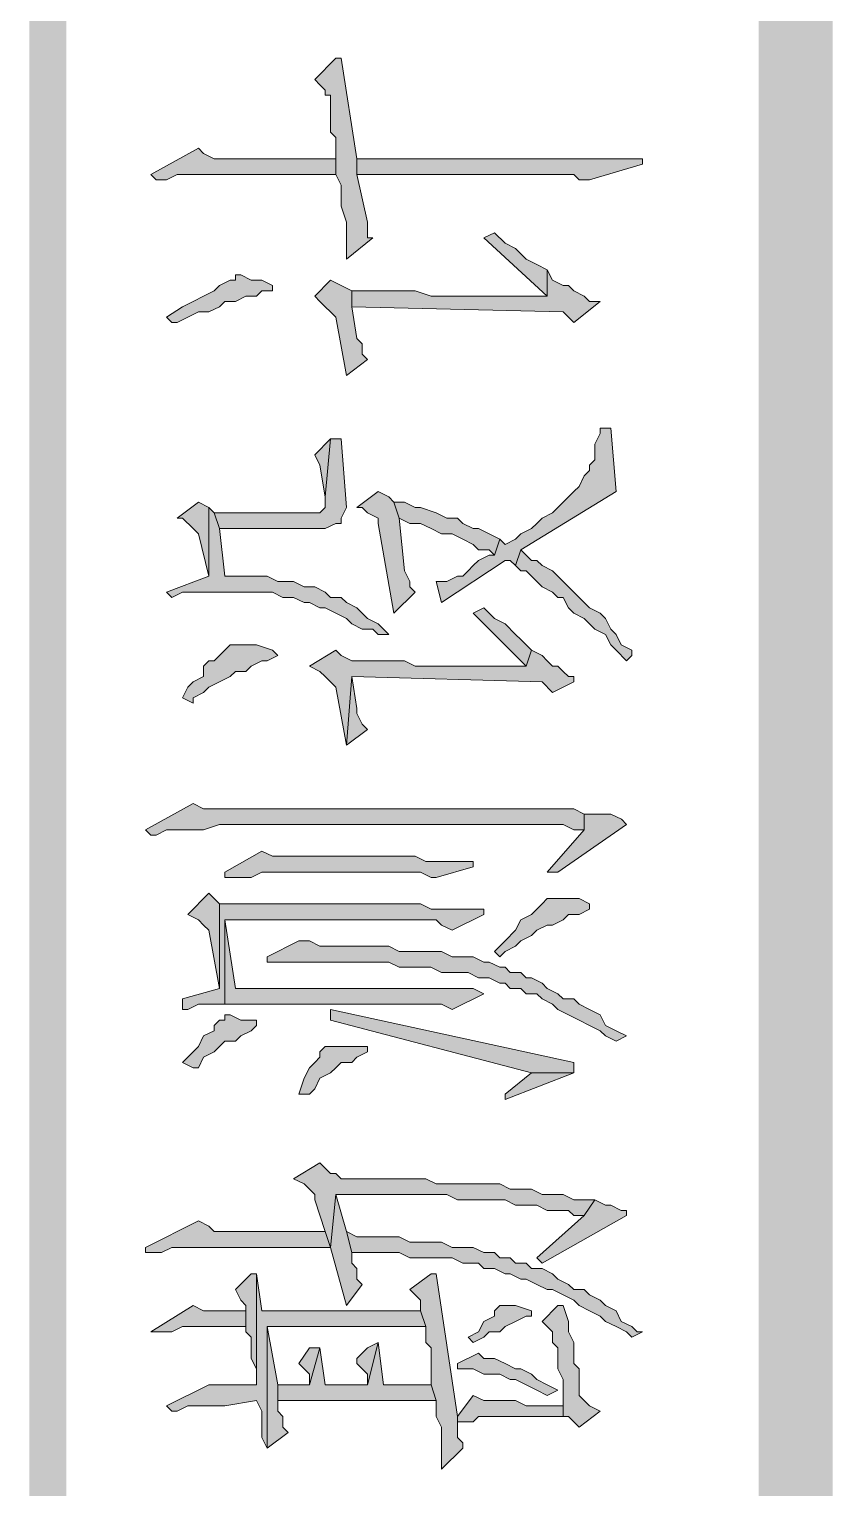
# Model space of a CAD drawing. Header units: millimetres. Extents: x 24 to 410, y 10 to 282.
# Drawn here: x 23.96 to 30.4, y 171.68 to 183.37 of the extents above; entities that cross this region are included whole.
import ezdxf

# ---------------------------------------------------------------- set-up
doc = ezdxf.new("R2010")
doc.units = ezdxf.units.MM

msp = doc.modelspace()

# ---------------------------------------------------------------- hatches: boundary and pattern name
h = msp.add_hatch(color=256)
h.dxf.hatch_style = 2
h.paths.add_polyline_path([(30.395333, 281.643667), (29.802667, 282.236333), (30.395333, 10.244667)])
h = msp.add_hatch(color=256)
h.dxf.hatch_style = 2
h.paths.add_polyline_path([(29.802667, 282.236333), (30.395333, 10.244667), (29.802667, 9.652)])
h = msp.add_hatch(color=256)
h.dxf.hatch_style = 2
h.paths.add_polyline_path([(24.257, 281.94), (23.960667, 281.94), (24.257, 55.837667)])
h = msp.add_hatch(color=256)
h.dxf.hatch_style = 2
h.paths.add_polyline_path([(23.960667, 281.94), (24.257, 55.837667), (23.960667, 55.837667)])
h = msp.add_hatch(color=256)
h.dxf.hatch_style = 2
h.paths.add_polyline_path([(26.246667, 182.964667), (26.289, 182.922333), (26.331333, 182.88), (26.331333, 182.837667), (26.373667, 182.837667), (26.373667, 182.541333), (26.416, 182.499), (26.416, 182.202667), (26.458333, 182.118), (26.458333, 181.948667), (26.500667, 181.821667), (26.500667, 181.737), (26.500667, 181.61), (26.500667, 181.525333), (26.712333, 181.694667), (26.67, 181.694667), (26.67, 181.779333), (26.67, 181.821667), (26.585333, 182.202667), (26.585333, 182.329667), (26.458333, 183.134), (26.416, 183.134)])
h = msp.add_hatch(color=256)
h.dxf.hatch_style = 2
h.paths.add_polyline_path([(24.934369, 182.202667), (24.976702, 182.160333), (25.061369, 182.160333), (25.146035, 182.202667), (26.416035, 182.202667), (26.416035, 182.329667), (26.246702, 182.329667), (26.162035, 182.329667), (25.442369, 182.329667), (25.357702, 182.372), (25.315369, 182.414333)])
h = msp.add_hatch(color=256)
h.dxf.hatch_style = 2
h.paths.add_polyline_path([(26.585333, 182.329667), (26.585333, 182.202667), (26.67, 182.202667), (28.321, 182.202667), (28.363333, 182.160333), (28.448, 182.160333), (28.871333, 182.287333), (28.871333, 182.329667)])
h = msp.add_hatch(color=256)
h.dxf.hatch_style = 2
h.paths.add_polyline_path([(27.601333, 181.694667), (28.109333, 181.229), (28.109333, 181.440667), (28.024667, 181.483), (27.94, 181.525333), (27.855333, 181.61), (27.770667, 181.652333), (27.686, 181.737)])
h = msp.add_hatch(color=256)
h.dxf.hatch_style = 2
h.paths.add_polyline_path([(25.061333, 181.059667), (25.103667, 181.017333), (25.146, 181.017333), (25.230667, 181.059667), (25.315333, 181.102), (25.4, 181.102), (25.484667, 181.144333), (25.527, 181.186667), (25.611667, 181.186667), (25.696333, 181.229), (25.781, 181.229), (25.823333, 181.271333), (25.908, 181.271333), (25.908, 181.313667), (25.823333, 181.356), (25.738667, 181.356), (25.654, 181.398333), (25.611667, 181.398333), (25.611667, 181.356), (25.569333, 181.356), (25.484667, 181.313667), (25.442333, 181.271333), (25.357667, 181.229), (25.273, 181.186667), (25.188333, 181.144333)])
h = msp.add_hatch(color=256)
h.dxf.hatch_style = 2
h.paths.add_polyline_path([(26.246667, 181.229), (26.289, 181.186667), (26.331333, 181.144333), (26.373667, 181.102), (26.416, 181.059667), (26.500667, 180.594), (26.67, 180.721), (26.627667, 180.763333), (26.627667, 180.848), (26.585333, 180.890333), (26.543, 181.144333), (26.543, 181.271333), (26.458333, 181.313667), (26.373667, 181.356)])
h = msp.add_hatch(color=256)
h.dxf.hatch_style = 2
h.paths.add_polyline_path([(26.543, 181.271333), (26.543, 181.144333), (28.236333, 181.102), (28.321, 181.017333), (28.532667, 181.186667), (28.448, 181.186667), (28.405667, 181.229), (28.321, 181.271333), (28.278667, 181.313667), (28.236333, 181.313667), (28.151667, 181.356), (28.109333, 181.440667), (28.109333, 181.229), (28.024667, 181.229), (27.178, 181.229), (27.051, 181.271333), (27.008667, 181.271333), (26.924, 181.271333)])
h = msp.add_hatch(color=256)
h.dxf.hatch_style = 2
h.paths.add_polyline_path([(25.442333, 179.493333), (25.484667, 179.366333), (26.331333, 179.366333), (26.416, 179.408667), (26.458333, 179.408667), (26.458333, 179.451), (26.500667, 179.535667), (26.458333, 180.086), (26.373667, 180.086), (26.331333, 179.620333), (26.331333, 179.535667), (26.289, 179.493333)])
h = msp.add_hatch(color=256)
h.dxf.hatch_style = 2
h.paths.add_polyline_path([(26.246667, 179.959), (26.289, 179.874333), (26.331333, 179.620333), (26.373667, 180.086)])
h = msp.add_hatch(color=256)
h.dxf.hatch_style = 2
h.paths.add_polyline_path([(27.220333, 178.943), (27.262667, 178.773667), (27.770667, 179.112333), (27.813, 179.112333), (27.855333, 179.07), (27.897667, 179.197), (28.659667, 179.662667), (28.617333, 180.170667), (28.532667, 180.170667), (28.532667, 180.128333), (28.490333, 180.043667), (28.490333, 179.916667), (28.448, 179.874333), (28.448, 179.832), (28.405667, 179.789667), (28.363333, 179.705), (28.321, 179.662667), (28.278667, 179.620333), (28.236333, 179.578), (28.194, 179.535667), (28.151667, 179.493333), (28.067, 179.451), (28.024667, 179.408667), (27.982333, 179.366333), (27.897667, 179.324), (27.855333, 179.281667), (27.770667, 179.239333), (27.728333, 179.281667), (27.686, 179.154667), (27.643667, 179.154667), (27.559, 179.112333), (27.516667, 179.07), (27.474333, 179.027667), (27.432, 178.985333), (27.389667, 178.985333), (27.305, 178.943)])
h = msp.add_hatch(color=256)
h.dxf.hatch_style = 2
h.paths.add_polyline_path([(26.585333, 179.535667), (26.627667, 179.535667), (26.67, 179.493333), (26.754667, 179.451), (26.754667, 179.408667), (26.881667, 178.689), (27.051, 178.858333), (27.008667, 178.900667), (27.008667, 178.943), (26.966333, 179.027667), (26.924, 179.451), (26.881667, 179.578), (26.839333, 179.620333), (26.754667, 179.662667)])
h = msp.add_hatch(color=256)
h.dxf.hatch_style = 2
h.paths.add_polyline_path([(25.061333, 178.858333), (25.103667, 178.816), (25.188333, 178.858333), (25.908, 178.858333), (25.992667, 178.816), (26.077333, 178.816), (26.162, 178.773667), (26.204333, 178.773667), (26.289, 178.731333), (26.331333, 178.731333), (26.416, 178.689), (26.500667, 178.646667), (26.543, 178.604333), (26.627667, 178.562), (26.712333, 178.562), (26.754667, 178.519667), (26.839333, 178.519667), (26.797, 178.562), (26.754667, 178.604333), (26.67, 178.646667), (26.627667, 178.689), (26.585333, 178.731333), (26.500667, 178.773667), (26.458333, 178.816), (26.373667, 178.816), (26.331333, 178.858333), (26.246667, 178.900667), (26.162, 178.900667), (26.077333, 178.943), (25.950333, 178.943), (25.865667, 178.985333), (25.527, 178.985333), (25.484667, 179.366333), (25.442333, 179.493333), (25.4, 179.535667), (25.4, 178.985333)])
h = msp.add_hatch(color=256)
h.dxf.hatch_style = 2
h.paths.add_polyline_path([(25.146, 179.451), (25.188333, 179.451), (25.273, 179.366333), (25.315333, 179.324), (25.4, 178.985333), (25.4, 179.535667), (25.315333, 179.578)])
h = msp.add_hatch(color=256)
h.dxf.hatch_style = 2
h.paths.add_polyline_path([(26.881667, 179.578), (26.924, 179.451), (27.008667, 179.408667), (27.093333, 179.408667), (27.178, 179.366333), (27.262667, 179.324), (27.347333, 179.324), (27.432, 179.281667), (27.516667, 179.239333), (27.559, 179.197), (27.643667, 179.197), (27.686, 179.154667), (27.728333, 179.281667), (27.643667, 179.324), (27.559, 179.366333), (27.516667, 179.366333), (27.432, 179.408667), (27.389667, 179.451), (27.305, 179.451), (27.220333, 179.493333), (27.093333, 179.535667), (27.051, 179.535667), (26.966333, 179.578)])
h = msp.add_hatch(color=256)
h.dxf.hatch_style = 2
h.paths.add_polyline_path([(27.855333, 179.07), (27.897667, 179.027667), (27.94, 179.027667), (27.982333, 178.985333), (28.024667, 178.943), (28.067, 178.900667), (28.151667, 178.858333), (28.194, 178.816), (28.236333, 178.816), (28.278667, 178.731333), (28.321, 178.689), (28.405667, 178.646667), (28.448, 178.604333), (28.490333, 178.562), (28.575, 178.519667), (28.617333, 178.435), (28.659667, 178.392667), (28.744333, 178.308), (28.786667, 178.350333), (28.786667, 178.392667), (28.702, 178.435), (28.659667, 178.519667), (28.617333, 178.562), (28.575, 178.646667), (28.532667, 178.689), (28.448, 178.731333), (28.405667, 178.773667), (28.363333, 178.816), (28.321, 178.858333), (28.278667, 178.900667), (28.236333, 178.943), (28.194, 178.985333), (28.151667, 179.027667), (28.067, 179.07), (28.024667, 179.112333), (27.982333, 179.112333), (27.94, 179.154667), (27.897667, 179.197)])
h = msp.add_hatch(color=256)
h.dxf.hatch_style = 2
h.paths.add_polyline_path([(27.516667, 178.689), (27.94, 178.265667), (27.982333, 178.392667), (27.897667, 178.477333), (27.855333, 178.519667), (27.770667, 178.604333), (27.686, 178.646667), (27.601333, 178.731333)])
h = msp.add_hatch(color=256)
h.dxf.hatch_style = 2
h.paths.add_polyline_path([(25.188333, 178.011667), (25.273, 177.969333), (25.273, 178.011667), (25.357667, 178.054), (25.4, 178.096333), (25.484667, 178.138667), (25.569333, 178.181), (25.611667, 178.223333), (25.696333, 178.223333), (25.738667, 178.265667), (25.823333, 178.308), (25.865667, 178.308), (25.950333, 178.350333), (25.908, 178.392667), (25.781, 178.435), (25.569333, 178.435), (25.527, 178.392667), (25.442333, 178.308), (25.4, 178.308), (25.357667, 178.265667), (25.357667, 178.181), (25.273, 178.138667), (25.230667, 178.096333)])
h = msp.add_hatch(color=256)
h.dxf.hatch_style = 2
h.paths.add_polyline_path([(26.204333, 178.265667), (26.289, 178.223333), (26.331333, 178.181), (26.373667, 178.138667), (26.416, 178.096333), (26.500667, 177.630667), (26.543, 178.181), (28.067, 178.138667), (28.151667, 178.054), (28.321, 178.138667), (28.321, 178.181), (28.278667, 178.181), (28.236333, 178.223333), (28.194, 178.265667), (28.151667, 178.265667), (28.109333, 178.308), (28.067, 178.350333), (27.982333, 178.392667), (27.94, 178.265667), (27.262667, 178.265667), (27.178, 178.265667), (27.051, 178.265667), (26.966333, 178.308), (26.543, 178.308), (26.458333, 178.350333), (26.416, 178.392667)])
h = msp.add_hatch(color=256)
h.dxf.hatch_style = 2
h.paths.add_polyline_path([(26.500667, 177.630667), (26.67, 177.757667), (26.627667, 177.8), (26.585333, 177.884667), (26.585333, 177.927), (26.543, 178.181)])
h = msp.add_hatch(color=256)
h.dxf.hatch_style = 2
h.paths.add_polyline_path([(24.892035, 176.953333), (24.934369, 176.911), (24.976702, 176.911), (25.061369, 176.953333), (25.357702, 176.953333), (25.484702, 176.995667), (28.236369, 176.995667), (28.321035, 176.953333), (28.405702, 176.953333), (28.405702, 177.080333), (28.321035, 177.122667), (26.924035, 177.122667), (26.839369, 177.122667), (25.357702, 177.122667), (25.273035, 177.165)])
h = msp.add_hatch(color=256)
h.dxf.hatch_style = 2
h.paths.add_polyline_path([(28.109369, 176.614667), (28.194035, 176.614667), (28.744369, 176.995667), (28.702035, 177.038), (28.617369, 177.080333), (28.405702, 177.080333), (28.405702, 176.953333)])
h = msp.add_hatch(color=256)
h.dxf.hatch_style = 2
h.paths.add_polyline_path([(25.527, 176.614667), (25.527, 176.572333), (25.569333, 176.572333), (25.738667, 176.572333), (25.823333, 176.614667), (27.093333, 176.614667), (27.178, 176.572333), (27.220333, 176.572333), (27.516667, 176.657), (27.516667, 176.699333), (27.135667, 176.699333), (27.051, 176.741667), (25.908, 176.741667), (25.823333, 176.784)])
h = msp.add_hatch(color=256)
h.dxf.hatch_style = 2
h.paths.add_polyline_path([(25.230667, 176.276), (25.315333, 176.233667), (25.357667, 176.191333), (25.4, 176.149), (25.484667, 175.683333), (25.484667, 176.360667), (25.4, 176.445333)])
h = msp.add_hatch(color=256)
h.dxf.hatch_style = 2
h.paths.add_polyline_path([(25.188333, 175.598667), (25.188333, 175.514), (25.230667, 175.514), (25.315333, 175.556333), (25.527, 175.556333), (25.527, 176.233667), (27.135667, 176.233667), (27.220333, 176.233667), (27.262667, 176.191333), (27.347333, 176.149), (27.601333, 176.276), (27.601333, 176.318333), (27.516667, 176.318333), (27.178, 176.318333), (27.093333, 176.360667), (25.484667, 176.360667), (25.484667, 175.683333)])
h = msp.add_hatch(color=256)
h.dxf.hatch_style = 2
h.paths.add_polyline_path([(27.686, 175.979667), (27.728333, 175.937333), (27.770667, 175.979667), (27.855333, 176.022), (27.897667, 176.064333), (27.982333, 176.106667), (28.024667, 176.149), (28.109333, 176.191333), (28.151667, 176.191333), (28.236333, 176.233667), (28.278667, 176.276), (28.363333, 176.276), (28.448, 176.318333), (28.448, 176.360667), (28.363333, 176.403), (28.109333, 176.403), (28.067, 176.360667), (28.024667, 176.318333), (27.982333, 176.276), (27.897667, 176.233667), (27.855333, 176.149), (27.770667, 176.064333)])
h = msp.add_hatch(color=256)
h.dxf.hatch_style = 2
h.paths.add_polyline_path([(25.527, 175.556333), (27.262667, 175.556333), (27.347333, 175.514), (27.601333, 175.641), (27.516667, 175.683333), (25.611667, 175.683333), (25.527, 176.233667)])
h = msp.add_hatch(color=256)
h.dxf.hatch_style = 2
h.paths.add_polyline_path([(25.865631, 175.937333), (25.865631, 175.895), (25.907965, 175.895), (26.839298, 175.895), (26.923965, 175.852667), (27.177965, 175.852667), (27.262631, 175.810333), (27.474298, 175.810333), (27.558965, 175.768), (27.643631, 175.768), (27.728298, 175.725667), (27.770631, 175.725667), (27.812965, 175.683333), (27.897631, 175.683333), (27.939965, 175.641), (28.024631, 175.641), (28.066965, 175.598667), (28.151631, 175.556333), (28.193965, 175.514), (28.278631, 175.471667), (28.363298, 175.429333), (28.447965, 175.387), (28.532631, 175.344667), (28.574965, 175.302333), (28.659631, 175.26), (28.744298, 175.302333), (28.659631, 175.344667), (28.574965, 175.387), (28.532631, 175.471667), (28.447965, 175.514), (28.363298, 175.556333), (28.320965, 175.598667), (28.236298, 175.598667), (28.193965, 175.641), (28.109298, 175.683333), (28.066965, 175.725667), (27.982298, 175.768), (27.939965, 175.768), (27.897631, 175.810333), (27.812965, 175.810333), (27.770631, 175.852667), (27.728298, 175.852667), (27.643631, 175.895), (27.601298, 175.895), (27.516631, 175.937333), (27.347298, 175.937333), (27.262631, 175.979667), (26.923965, 175.979667), (26.839298, 176.022), (26.288965, 176.022), (26.204298, 176.064333), (26.119631, 176.064333)])
h = msp.add_hatch(color=256)
h.dxf.hatch_style = 2
h.paths.add_polyline_path([(26.373667, 175.514), (26.373667, 175.429333), (27.982333, 175.006), (28.321, 175.006), (28.321, 175.090667)])
h = msp.add_hatch(color=256)
h.dxf.hatch_style = 2
h.paths.add_polyline_path([(25.188333, 175.090667), (25.273, 175.048333), (25.315333, 175.048333), (25.357667, 175.133), (25.442333, 175.175333), (25.484667, 175.217667), (25.527, 175.26), (25.611667, 175.26), (25.654, 175.302333), (25.738667, 175.344667), (25.781, 175.387), (25.781, 175.429333), (25.654, 175.429333), (25.569333, 175.471667), (25.527, 175.471667), (25.527, 175.429333), (25.484667, 175.429333), (25.442333, 175.387), (25.442333, 175.344667), (25.357667, 175.302333), (25.315333, 175.217667), (25.273, 175.175333)])
h = msp.add_hatch(color=256)
h.dxf.hatch_style = 2
h.paths.add_polyline_path([(26.119667, 174.836667), (26.204333, 174.836667), (26.246667, 174.879), (26.289, 174.963667), (26.373667, 175.006), (26.416, 175.048333), (26.458333, 175.090667), (26.543, 175.090667), (26.585333, 175.133), (26.67, 175.175333), (26.67, 175.217667), (26.543, 175.217667), (26.331333, 175.217667), (26.289, 175.175333), (26.289, 175.133), (26.246667, 175.090667), (26.204333, 175.048333), (26.162, 174.963667)])
h = msp.add_hatch(color=256)
h.dxf.hatch_style = 2
h.paths.add_polyline_path([(27.770667, 174.836667), (27.770667, 174.794333), (28.321, 175.006), (27.982333, 175.006)])
h = msp.add_hatch(color=256)
h.dxf.hatch_style = 2
h.paths.add_polyline_path([(26.077333, 174.159333), (26.162, 174.117), (26.204333, 174.074667), (26.246667, 174.032333), (26.246667, 173.99), (26.331333, 173.736), (26.373667, 173.609), (26.416, 174.032333), (27.305, 174.032333), (27.389667, 173.99), (27.770667, 173.99), (27.855333, 173.947667), (28.024667, 173.947667), (28.109333, 173.905333), (28.278667, 173.905333), (28.321, 173.863), (28.405667, 173.863), (28.490333, 173.99), (28.321, 173.99), (28.236333, 174.032333), (28.067, 174.032333), (27.982333, 174.074667), (27.813, 174.074667), (27.728333, 174.117), (27.220333, 174.117), (27.135667, 174.159333), (26.458333, 174.159333), (26.416, 174.201667), (26.373667, 174.201667), (26.289, 174.286333)])
h = msp.add_hatch(color=256)
h.dxf.hatch_style = 2
h.paths.add_polyline_path([(26.373667, 173.609), (26.500667, 173.143333), (26.627667, 173.312667), (26.585333, 173.355), (26.585333, 173.439667), (26.543, 173.482), (26.543, 173.566667), (26.500667, 173.736), (26.416, 174.032333)])
h = msp.add_hatch(color=256)
h.dxf.hatch_style = 2
h.paths.add_polyline_path([(28.024631, 173.524333), (28.066965, 173.482), (28.744298, 173.863), (28.744298, 173.905333), (28.701965, 173.905333), (28.617298, 173.947667), (28.574965, 173.947667), (28.490298, 173.99), (28.405631, 173.863)])
h = msp.add_hatch(color=256)
h.dxf.hatch_style = 2
h.paths.add_polyline_path([(24.892035, 173.609), (24.892035, 173.566667), (25.019035, 173.566667), (25.103702, 173.609), (26.373702, 173.609), (26.331369, 173.736), (26.077369, 173.736), (25.950369, 173.736), (25.442369, 173.736), (25.400035, 173.778333), (25.315369, 173.820667)])
h = msp.add_hatch(color=256)
h.dxf.hatch_style = 2
h.paths.add_polyline_path([(26.500667, 173.736), (26.543, 173.566667), (26.924, 173.566667), (27.008667, 173.524333), (27.347333, 173.524333), (27.432, 173.482), (27.559, 173.482), (27.601333, 173.439667), (27.686, 173.439667), (27.770667, 173.397333), (27.813, 173.397333), (27.897667, 173.355), (27.94, 173.355), (28.024667, 173.312667), (28.109333, 173.270333), (28.151667, 173.270333), (28.236333, 173.228), (28.321, 173.185667), (28.363333, 173.143333), (28.448, 173.101), (28.532667, 173.058667), (28.575, 173.016333), (28.659667, 172.974), (28.744333, 172.931667), (28.786667, 172.889333), (28.871333, 172.931667), (28.829, 172.931667), (28.786667, 172.974), (28.702, 173.016333), (28.659667, 173.101), (28.575, 173.143333), (28.532667, 173.185667), (28.448, 173.228), (28.405667, 173.270333), (28.321, 173.270333), (28.278667, 173.312667), (28.194, 173.355), (28.151667, 173.397333), (28.067, 173.439667), (27.982333, 173.439667), (27.94, 173.482), (27.855333, 173.482), (27.813, 173.524333), (27.728333, 173.524333), (27.686, 173.566667), (27.601333, 173.566667), (27.516667, 173.609), (27.347333, 173.609), (27.262667, 173.651333), (27.008667, 173.651333), (26.924, 173.693667), (26.585333, 173.693667)])
h = msp.add_hatch(color=256)
h.dxf.hatch_style = 2
h.paths.add_polyline_path([(25.061333, 172.339), (25.103667, 172.296667), (25.146, 172.296667), (25.230667, 172.339), (25.527, 172.339), (25.781, 172.381333), (25.823333, 172.296667), (25.823333, 172.085), (25.865667, 172.000333), (25.865667, 172.974), (27.135667, 172.974), (27.093333, 173.101), (25.908, 173.101), (25.823333, 173.101), (25.781, 173.397333), (25.781, 172.508333), (25.738667, 172.508333), (25.4, 172.508333)])
h = msp.add_hatch(color=256)
h.dxf.hatch_style = 2
h.paths.add_polyline_path([(25.611667, 173.270333), (25.654, 173.185667), (25.696333, 173.143333), (25.696333, 172.931667), (25.738667, 172.889333), (25.738667, 172.72), (25.781, 172.635333), (25.781, 172.508333), (25.781, 173.397333), (25.738667, 173.397333)])
h = msp.add_hatch(color=256)
h.dxf.hatch_style = 2
h.paths.add_polyline_path([(27.008702, 173.270333), (27.051035, 173.228), (27.093369, 173.185667), (27.093369, 173.101), (27.135702, 172.974), (27.135702, 172.847), (27.178035, 172.804667), (27.178035, 172.508333), (27.220369, 172.381333), (27.220369, 172.254333), (27.262702, 172.169667), (27.262702, 171.831), (27.432035, 172.000333), (27.432035, 172.042667), (27.389702, 172.085), (27.389702, 172.254333), (27.220369, 173.397333), (27.178035, 173.397333)])
h = msp.add_hatch(color=256)
h.dxf.hatch_style = 2
h.paths.add_polyline_path([(24.934369, 172.931667), (25.103702, 172.931667), (25.188369, 172.974), (25.696369, 172.974), (25.696369, 173.101), (25.357702, 173.101), (25.273035, 173.143333)])
h = msp.add_hatch(color=256)
h.dxf.hatch_style = 2
h.paths.add_polyline_path([(27.474333, 172.889333), (27.516667, 172.847), (27.601333, 172.889333), (27.643667, 172.931667), (27.728333, 172.931667), (27.770667, 172.974), (27.855333, 173.016333), (27.94, 173.058667), (27.982333, 173.058667), (27.982333, 173.101), (27.855333, 173.143333), (27.728333, 173.143333), (27.686, 173.101), (27.686, 173.058667), (27.601333, 173.016333), (27.559, 172.931667)])
h = msp.add_hatch(color=256)
h.dxf.hatch_style = 2
h.paths.add_polyline_path([(28.067035, 173.016333), (28.109369, 172.974), (28.151702, 172.931667), (28.151702, 172.847), (28.194035, 172.804667), (28.194035, 172.635333), (28.236369, 172.550667), (28.236369, 172.254333), (28.278702, 172.254333), (28.321035, 172.212), (28.363369, 172.169667), (28.532702, 172.296667), (28.448035, 172.339), (28.405702, 172.381333), (28.363369, 172.423667), (28.363369, 172.508333), (28.363369, 172.593), (28.363369, 172.635333), (28.321035, 172.677667), (28.321035, 172.847), (28.278702, 172.931667), (28.278702, 173.016333), (28.236369, 173.143333), (28.194035, 173.143333)])
h = msp.add_hatch(color=256)
h.dxf.hatch_style = 2
h.paths.add_polyline_path([(25.865631, 172.000333), (26.034965, 172.127333), (25.992631, 172.169667), (25.992631, 172.254333), (25.950298, 172.296667), (25.950298, 172.508333), (25.865631, 172.974)])
h = msp.add_hatch(color=256)
h.dxf.hatch_style = 2
h.paths.add_polyline_path([(25.950369, 172.508333), (25.950369, 172.381333), (27.220369, 172.381333), (27.178035, 172.508333), (26.797035, 172.508333), (26.754702, 172.847), (26.670035, 172.508333), (26.331369, 172.508333), (26.289035, 172.804667), (26.204369, 172.508333)])
h = msp.add_hatch(color=256)
h.dxf.hatch_style = 2
h.paths.add_polyline_path([(26.585333, 172.72), (26.585333, 172.677667), (26.627667, 172.635333), (26.67, 172.593), (26.67, 172.508333), (26.754667, 172.847), (26.67, 172.804667)])
h = msp.add_hatch(color=256)
h.dxf.hatch_style = 2
h.paths.add_polyline_path([(26.119667, 172.677667), (26.162, 172.635333), (26.204333, 172.593), (26.204333, 172.508333), (26.289, 172.804667), (26.204333, 172.804667)])
h = msp.add_hatch(color=256)
h.dxf.hatch_style = 2
h.paths.add_polyline_path([(27.389667, 172.677667), (27.389667, 172.635333), (27.432, 172.635333), (27.516667, 172.635333), (27.601333, 172.593), (27.728333, 172.593), (27.813, 172.550667), (27.855333, 172.550667), (27.94, 172.508333), (28.024667, 172.466), (28.109333, 172.423667), (28.194, 172.466), (28.109333, 172.508333), (28.024667, 172.550667), (27.982333, 172.593), (27.897667, 172.635333), (27.855333, 172.635333), (27.770667, 172.677667), (27.686, 172.72), (27.601333, 172.72), (27.559, 172.762333)])
h = msp.add_hatch(color=256)
h.dxf.hatch_style = 2
h.paths.add_polyline_path([(27.389667, 172.254333), (27.389667, 172.212), (27.474333, 172.212), (27.516667, 172.212), (27.559, 172.254333), (28.236333, 172.254333), (28.236333, 172.339), (27.94, 172.339), (27.855333, 172.381333), (27.601333, 172.381333), (27.516667, 172.423667)])

# ---------------------------------------------------------------- linework, layer by layer
at = {"lineweight": 0}
for points in [[(26.246667, 182.964667), (26.289, 182.922333), (26.331333, 182.88), (26.331333, 182.837667), (26.373667, 182.837667), (26.373667, 182.541333), (26.416, 182.499), (26.416, 182.202667), (26.458333, 182.118), (26.458333, 181.948667), (26.500667, 181.821667), (26.500667, 181.737), (26.500667, 181.61), (26.500667, 181.525333), (26.712333, 181.694667), (26.67, 181.694667), (26.67, 181.779333), (26.67, 181.821667), (26.585333, 182.202667), (26.585333, 182.329667), (26.458333, 183.134), (26.416, 183.134)], [(24.934369, 182.202667), (24.976702, 182.160333), (25.061369, 182.160333), (25.146035, 182.202667), (26.416035, 182.202667), (26.416035, 182.329667), (26.246702, 182.329667), (26.162035, 182.329667), (25.442369, 182.329667), (25.357702, 182.372), (25.315369, 182.414333)], [(26.585333, 182.329667), (26.585333, 182.202667), (26.67, 182.202667), (28.321, 182.202667), (28.363333, 182.160333), (28.448, 182.160333), (28.871333, 182.287333), (28.871333, 182.329667)], [(27.601333, 181.694667), (28.109333, 181.229), (28.109333, 181.440667), (28.024667, 181.483), (27.94, 181.525333), (27.855333, 181.61), (27.770667, 181.652333), (27.686, 181.737)], [(25.061333, 181.059667), (25.103667, 181.017333), (25.146, 181.017333), (25.230667, 181.059667), (25.315333, 181.102), (25.4, 181.102), (25.484667, 181.144333), (25.527, 181.186667), (25.611667, 181.186667), (25.696333, 181.229), (25.781, 181.229), (25.823333, 181.271333), (25.908, 181.271333), (25.908, 181.313667), (25.823333, 181.356), (25.738667, 181.356), (25.654, 181.398333), (25.611667, 181.398333), (25.611667, 181.356), (25.569333, 181.356), (25.484667, 181.313667), (25.442333, 181.271333), (25.357667, 181.229), (25.273, 181.186667), (25.188333, 181.144333)], [(26.246667, 181.229), (26.289, 181.186667), (26.331333, 181.144333), (26.373667, 181.102), (26.416, 181.059667), (26.500667, 180.594), (26.67, 180.721), (26.627667, 180.763333), (26.627667, 180.848), (26.585333, 180.890333), (26.543, 181.144333), (26.543, 181.271333), (26.458333, 181.313667), (26.373667, 181.356)], [(26.543, 181.271333), (26.543, 181.144333), (28.236333, 181.102), (28.321, 181.017333), (28.532667, 181.186667), (28.448, 181.186667), (28.405667, 181.229), (28.321, 181.271333), (28.278667, 181.313667), (28.236333, 181.313667), (28.151667, 181.356), (28.109333, 181.440667), (28.109333, 181.229), (28.024667, 181.229), (27.178, 181.229), (27.051, 181.271333), (27.008667, 181.271333), (26.924, 181.271333)], [(25.442333, 179.493333), (25.484667, 179.366333), (26.331333, 179.366333), (26.416, 179.408667), (26.458333, 179.408667), (26.458333, 179.451), (26.500667, 179.535667), (26.458333, 180.086), (26.373667, 180.086), (26.331333, 179.620333), (26.331333, 179.535667), (26.289, 179.493333)], [(26.246667, 179.959), (26.289, 179.874333), (26.331333, 179.620333), (26.373667, 180.086)], [(27.220333, 178.943), (27.262667, 178.773667), (27.770667, 179.112333), (27.813, 179.112333), (27.855333, 179.07), (27.897667, 179.197), (28.659667, 179.662667), (28.617333, 180.170667), (28.532667, 180.170667), (28.532667, 180.128333), (28.490333, 180.043667), (28.490333, 179.916667), (28.448, 179.874333), (28.448, 179.832), (28.405667, 179.789667), (28.363333, 179.705), (28.321, 179.662667), (28.278667, 179.620333), (28.236333, 179.578), (28.194, 179.535667), (28.151667, 179.493333), (28.067, 179.451), (28.024667, 179.408667), (27.982333, 179.366333), (27.897667, 179.324), (27.855333, 179.281667), (27.770667, 179.239333), (27.728333, 179.281667), (27.686, 179.154667), (27.643667, 179.154667), (27.559, 179.112333), (27.516667, 179.07), (27.474333, 179.027667), (27.432, 178.985333), (27.389667, 178.985333), (27.305, 178.943)], [(26.585333, 179.535667), (26.627667, 179.535667), (26.67, 179.493333), (26.754667, 179.451), (26.754667, 179.408667), (26.881667, 178.689), (27.051, 178.858333), (27.008667, 178.900667), (27.008667, 178.943), (26.966333, 179.027667), (26.924, 179.451), (26.881667, 179.578), (26.839333, 179.620333), (26.754667, 179.662667)], [(25.061333, 178.858333), (25.103667, 178.816), (25.188333, 178.858333), (25.908, 178.858333), (25.992667, 178.816), (26.077333, 178.816), (26.162, 178.773667), (26.204333, 178.773667), (26.289, 178.731333), (26.331333, 178.731333), (26.416, 178.689), (26.500667, 178.646667), (26.543, 178.604333), (26.627667, 178.562), (26.712333, 178.562), (26.754667, 178.519667), (26.839333, 178.519667), (26.797, 178.562), (26.754667, 178.604333), (26.67, 178.646667), (26.627667, 178.689), (26.585333, 178.731333), (26.500667, 178.773667), (26.458333, 178.816), (26.373667, 178.816), (26.331333, 178.858333), (26.246667, 178.900667), (26.162, 178.900667), (26.077333, 178.943), (25.950333, 178.943), (25.865667, 178.985333), (25.527, 178.985333), (25.484667, 179.366333), (25.442333, 179.493333), (25.4, 179.535667), (25.4, 178.985333)], [(25.146, 179.451), (25.188333, 179.451), (25.273, 179.366333), (25.315333, 179.324), (25.4, 178.985333), (25.4, 179.535667), (25.315333, 179.578)], [(26.881667, 179.578), (26.924, 179.451), (27.008667, 179.408667), (27.093333, 179.408667), (27.178, 179.366333), (27.262667, 179.324), (27.347333, 179.324), (27.432, 179.281667), (27.516667, 179.239333), (27.559, 179.197), (27.643667, 179.197), (27.686, 179.154667), (27.728333, 179.281667), (27.643667, 179.324), (27.559, 179.366333), (27.516667, 179.366333), (27.432, 179.408667), (27.389667, 179.451), (27.305, 179.451), (27.220333, 179.493333), (27.093333, 179.535667), (27.051, 179.535667), (26.966333, 179.578)], [(27.855333, 179.07), (27.897667, 179.027667), (27.94, 179.027667), (27.982333, 178.985333), (28.024667, 178.943), (28.067, 178.900667), (28.151667, 178.858333), (28.194, 178.816), (28.236333, 178.816), (28.278667, 178.731333), (28.321, 178.689), (28.405667, 178.646667), (28.448, 178.604333), (28.490333, 178.562), (28.575, 178.519667), (28.617333, 178.435), (28.659667, 178.392667), (28.744333, 178.308), (28.786667, 178.350333), (28.786667, 178.392667), (28.702, 178.435), (28.659667, 178.519667), (28.617333, 178.562), (28.575, 178.646667), (28.532667, 178.689), (28.448, 178.731333), (28.405667, 178.773667), (28.363333, 178.816), (28.321, 178.858333), (28.278667, 178.900667), (28.236333, 178.943), (28.194, 178.985333), (28.151667, 179.027667), (28.067, 179.07), (28.024667, 179.112333), (27.982333, 179.112333), (27.94, 179.154667), (27.897667, 179.197)], [(27.516667, 178.689), (27.94, 178.265667), (27.982333, 178.392667), (27.897667, 178.477333), (27.855333, 178.519667), (27.770667, 178.604333), (27.686, 178.646667), (27.601333, 178.731333)], [(25.188333, 178.011667), (25.273, 177.969333), (25.273, 178.011667), (25.357667, 178.054), (25.4, 178.096333), (25.484667, 178.138667), (25.569333, 178.181), (25.611667, 178.223333), (25.696333, 178.223333), (25.738667, 178.265667), (25.823333, 178.308), (25.865667, 178.308), (25.950333, 178.350333), (25.908, 178.392667), (25.781, 178.435), (25.569333, 178.435), (25.527, 178.392667), (25.442333, 178.308), (25.4, 178.308), (25.357667, 178.265667), (25.357667, 178.181), (25.273, 178.138667), (25.230667, 178.096333)], [(26.204333, 178.265667), (26.289, 178.223333), (26.331333, 178.181), (26.373667, 178.138667), (26.416, 178.096333), (26.500667, 177.630667), (26.543, 178.181), (28.067, 178.138667), (28.151667, 178.054), (28.321, 178.138667), (28.321, 178.181), (28.278667, 178.181), (28.236333, 178.223333), (28.194, 178.265667), (28.151667, 178.265667), (28.109333, 178.308), (28.067, 178.350333), (27.982333, 178.392667), (27.94, 178.265667), (27.262667, 178.265667), (27.178, 178.265667), (27.051, 178.265667), (26.966333, 178.308), (26.543, 178.308), (26.458333, 178.350333), (26.416, 178.392667)], [(26.500667, 177.630667), (26.67, 177.757667), (26.627667, 177.8), (26.585333, 177.884667), (26.585333, 177.927), (26.543, 178.181)], [(24.892035, 176.953333), (24.934369, 176.911), (24.976702, 176.911), (25.061369, 176.953333), (25.357702, 176.953333), (25.484702, 176.995667), (28.236369, 176.995667), (28.321035, 176.953333), (28.405702, 176.953333), (28.405702, 177.080333), (28.321035, 177.122667), (26.924035, 177.122667), (26.839369, 177.122667), (25.357702, 177.122667), (25.273035, 177.165)], [(28.109369, 176.614667), (28.194035, 176.614667), (28.744369, 176.995667), (28.702035, 177.038), (28.617369, 177.080333), (28.405702, 177.080333), (28.405702, 176.953333)], [(25.527, 176.614667), (25.527, 176.572333), (25.569333, 176.572333), (25.738667, 176.572333), (25.823333, 176.614667), (27.093333, 176.614667), (27.178, 176.572333), (27.220333, 176.572333), (27.516667, 176.657), (27.516667, 176.699333), (27.135667, 176.699333), (27.051, 176.741667), (25.908, 176.741667), (25.823333, 176.784)], [(25.230667, 176.276), (25.315333, 176.233667), (25.357667, 176.191333), (25.4, 176.149), (25.484667, 175.683333), (25.484667, 176.360667), (25.4, 176.445333)], [(25.188333, 175.598667), (25.188333, 175.514), (25.230667, 175.514), (25.315333, 175.556333), (25.527, 175.556333), (25.527, 176.233667), (27.135667, 176.233667), (27.220333, 176.233667), (27.262667, 176.191333), (27.347333, 176.149), (27.601333, 176.276), (27.601333, 176.318333), (27.516667, 176.318333), (27.178, 176.318333), (27.093333, 176.360667), (25.484667, 176.360667), (25.484667, 175.683333)], [(27.686, 175.979667), (27.728333, 175.937333), (27.770667, 175.979667), (27.855333, 176.022), (27.897667, 176.064333), (27.982333, 176.106667), (28.024667, 176.149), (28.109333, 176.191333), (28.151667, 176.191333), (28.236333, 176.233667), (28.278667, 176.276), (28.363333, 176.276), (28.448, 176.318333), (28.448, 176.360667), (28.363333, 176.403), (28.109333, 176.403), (28.067, 176.360667), (28.024667, 176.318333), (27.982333, 176.276), (27.897667, 176.233667), (27.855333, 176.149), (27.770667, 176.064333)], [(25.527, 175.556333), (27.262667, 175.556333), (27.347333, 175.514), (27.601333, 175.641), (27.516667, 175.683333), (25.611667, 175.683333), (25.527, 176.233667)], [(25.865631, 175.937333), (25.865631, 175.895), (25.907965, 175.895), (26.839298, 175.895), (26.923965, 175.852667), (27.177965, 175.852667), (27.262631, 175.810333), (27.474298, 175.810333), (27.558965, 175.768), (27.643631, 175.768), (27.728298, 175.725667), (27.770631, 175.725667), (27.812965, 175.683333), (27.897631, 175.683333), (27.939965, 175.641), (28.024631, 175.641), (28.066965, 175.598667), (28.151631, 175.556333), (28.193965, 175.514), (28.278631, 175.471667), (28.363298, 175.429333), (28.447965, 175.387), (28.532631, 175.344667), (28.574965, 175.302333), (28.659631, 175.26), (28.744298, 175.302333), (28.659631, 175.344667), (28.574965, 175.387), (28.532631, 175.471667), (28.447965, 175.514), (28.363298, 175.556333), (28.320965, 175.598667), (28.236298, 175.598667), (28.193965, 175.641), (28.109298, 175.683333), (28.066965, 175.725667), (27.982298, 175.768), (27.939965, 175.768), (27.897631, 175.810333), (27.812965, 175.810333), (27.770631, 175.852667), (27.728298, 175.852667), (27.643631, 175.895), (27.601298, 175.895), (27.516631, 175.937333), (27.347298, 175.937333), (27.262631, 175.979667), (26.923965, 175.979667), (26.839298, 176.022), (26.288965, 176.022), (26.204298, 176.064333), (26.119631, 176.064333)], [(26.373667, 175.514), (26.373667, 175.429333), (27.982333, 175.006), (28.321, 175.006), (28.321, 175.090667)], [(25.188333, 175.090667), (25.273, 175.048333), (25.315333, 175.048333), (25.357667, 175.133), (25.442333, 175.175333), (25.484667, 175.217667), (25.527, 175.26), (25.611667, 175.26), (25.654, 175.302333), (25.738667, 175.344667), (25.781, 175.387), (25.781, 175.429333), (25.654, 175.429333), (25.569333, 175.471667), (25.527, 175.471667), (25.527, 175.429333), (25.484667, 175.429333), (25.442333, 175.387), (25.442333, 175.344667), (25.357667, 175.302333), (25.315333, 175.217667), (25.273, 175.175333)], [(26.119667, 174.836667), (26.204333, 174.836667), (26.246667, 174.879), (26.289, 174.963667), (26.373667, 175.006), (26.416, 175.048333), (26.458333, 175.090667), (26.543, 175.090667), (26.585333, 175.133), (26.67, 175.175333), (26.67, 175.217667), (26.543, 175.217667), (26.331333, 175.217667), (26.289, 175.175333), (26.289, 175.133), (26.246667, 175.090667), (26.204333, 175.048333), (26.162, 174.963667)], [(27.770667, 174.836667), (27.770667, 174.794333), (28.321, 175.006), (27.982333, 175.006)], [(26.077333, 174.159333), (26.162, 174.117), (26.204333, 174.074667), (26.246667, 174.032333), (26.246667, 173.99), (26.331333, 173.736), (26.373667, 173.609), (26.416, 174.032333), (27.305, 174.032333), (27.389667, 173.99), (27.770667, 173.99), (27.855333, 173.947667), (28.024667, 173.947667), (28.109333, 173.905333), (28.278667, 173.905333), (28.321, 173.863), (28.405667, 173.863), (28.490333, 173.99), (28.321, 173.99), (28.236333, 174.032333), (28.067, 174.032333), (27.982333, 174.074667), (27.813, 174.074667), (27.728333, 174.117), (27.220333, 174.117), (27.135667, 174.159333), (26.458333, 174.159333), (26.416, 174.201667), (26.373667, 174.201667), (26.289, 174.286333)], [(26.373667, 173.609), (26.500667, 173.143333), (26.627667, 173.312667), (26.585333, 173.355), (26.585333, 173.439667), (26.543, 173.482), (26.543, 173.566667), (26.500667, 173.736), (26.416, 174.032333)], [(28.024631, 173.524333), (28.066965, 173.482), (28.744298, 173.863), (28.744298, 173.905333), (28.701965, 173.905333), (28.617298, 173.947667), (28.574965, 173.947667), (28.490298, 173.99), (28.405631, 173.863)], [(24.892035, 173.609), (24.892035, 173.566667), (25.019035, 173.566667), (25.103702, 173.609), (26.373702, 173.609), (26.331369, 173.736), (26.077369, 173.736), (25.950369, 173.736), (25.442369, 173.736), (25.400035, 173.778333), (25.315369, 173.820667)], [(26.500667, 173.736), (26.543, 173.566667), (26.924, 173.566667), (27.008667, 173.524333), (27.347333, 173.524333), (27.432, 173.482), (27.559, 173.482), (27.601333, 173.439667), (27.686, 173.439667), (27.770667, 173.397333), (27.813, 173.397333), (27.897667, 173.355), (27.94, 173.355), (28.024667, 173.312667), (28.109333, 173.270333), (28.151667, 173.270333), (28.236333, 173.228), (28.321, 173.185667), (28.363333, 173.143333), (28.448, 173.101), (28.532667, 173.058667), (28.575, 173.016333), (28.659667, 172.974), (28.744333, 172.931667), (28.786667, 172.889333), (28.871333, 172.931667), (28.829, 172.931667), (28.786667, 172.974), (28.702, 173.016333), (28.659667, 173.101), (28.575, 173.143333), (28.532667, 173.185667), (28.448, 173.228), (28.405667, 173.270333), (28.321, 173.270333), (28.278667, 173.312667), (28.194, 173.355), (28.151667, 173.397333), (28.067, 173.439667), (27.982333, 173.439667), (27.94, 173.482), (27.855333, 173.482), (27.813, 173.524333), (27.728333, 173.524333), (27.686, 173.566667), (27.601333, 173.566667), (27.516667, 173.609), (27.347333, 173.609), (27.262667, 173.651333), (27.008667, 173.651333), (26.924, 173.693667), (26.585333, 173.693667)], [(25.061333, 172.339), (25.103667, 172.296667), (25.146, 172.296667), (25.230667, 172.339), (25.527, 172.339), (25.781, 172.381333), (25.823333, 172.296667), (25.823333, 172.085), (25.865667, 172.000333), (25.865667, 172.974), (27.135667, 172.974), (27.093333, 173.101), (25.908, 173.101), (25.823333, 173.101), (25.781, 173.397333), (25.781, 172.508333), (25.738667, 172.508333), (25.4, 172.508333)], [(25.611667, 173.270333), (25.654, 173.185667), (25.696333, 173.143333), (25.696333, 172.931667), (25.738667, 172.889333), (25.738667, 172.72), (25.781, 172.635333), (25.781, 172.508333), (25.781, 173.397333), (25.738667, 173.397333)], [(27.008702, 173.270333), (27.051035, 173.228), (27.093369, 173.185667), (27.093369, 173.101), (27.135702, 172.974), (27.135702, 172.847), (27.178035, 172.804667), (27.178035, 172.508333), (27.220369, 172.381333), (27.220369, 172.254333), (27.262702, 172.169667), (27.262702, 171.831), (27.432035, 172.000333), (27.432035, 172.042667), (27.389702, 172.085), (27.389702, 172.254333), (27.220369, 173.397333), (27.178035, 173.397333)], [(24.934369, 172.931667), (25.103702, 172.931667), (25.188369, 172.974), (25.696369, 172.974), (25.696369, 173.101), (25.357702, 173.101), (25.273035, 173.143333)], [(27.474333, 172.889333), (27.516667, 172.847), (27.601333, 172.889333), (27.643667, 172.931667), (27.728333, 172.931667), (27.770667, 172.974), (27.855333, 173.016333), (27.94, 173.058667), (27.982333, 173.058667), (27.982333, 173.101), (27.855333, 173.143333), (27.728333, 173.143333), (27.686, 173.101), (27.686, 173.058667), (27.601333, 173.016333), (27.559, 172.931667)], [(28.067035, 173.016333), (28.109369, 172.974), (28.151702, 172.931667), (28.151702, 172.847), (28.194035, 172.804667), (28.194035, 172.635333), (28.236369, 172.550667), (28.236369, 172.254333), (28.278702, 172.254333), (28.321035, 172.212), (28.363369, 172.169667), (28.532702, 172.296667), (28.448035, 172.339), (28.405702, 172.381333), (28.363369, 172.423667), (28.363369, 172.508333), (28.363369, 172.593), (28.363369, 172.635333), (28.321035, 172.677667), (28.321035, 172.847), (28.278702, 172.931667), (28.278702, 173.016333), (28.236369, 173.143333), (28.194035, 173.143333)], [(25.865631, 172.000333), (26.034965, 172.127333), (25.992631, 172.169667), (25.992631, 172.254333), (25.950298, 172.296667), (25.950298, 172.508333), (25.865631, 172.974)], [(25.950369, 172.508333), (25.950369, 172.381333), (27.220369, 172.381333), (27.178035, 172.508333), (26.797035, 172.508333), (26.754702, 172.847), (26.670035, 172.508333), (26.331369, 172.508333), (26.289035, 172.804667), (26.204369, 172.508333)], [(26.585333, 172.72), (26.585333, 172.677667), (26.627667, 172.635333), (26.67, 172.593), (26.67, 172.508333), (26.754667, 172.847), (26.67, 172.804667)], [(26.119667, 172.677667), (26.162, 172.635333), (26.204333, 172.593), (26.204333, 172.508333), (26.289, 172.804667), (26.204333, 172.804667)], [(27.389667, 172.677667), (27.389667, 172.635333), (27.432, 172.635333), (27.516667, 172.635333), (27.601333, 172.593), (27.728333, 172.593), (27.813, 172.550667), (27.855333, 172.550667), (27.94, 172.508333), (28.024667, 172.466), (28.109333, 172.423667), (28.194, 172.466), (28.109333, 172.508333), (28.024667, 172.550667), (27.982333, 172.593), (27.897667, 172.635333), (27.855333, 172.635333), (27.770667, 172.677667), (27.686, 172.72), (27.601333, 172.72), (27.559, 172.762333)], [(27.389667, 172.254333), (27.389667, 172.212), (27.474333, 172.212), (27.516667, 172.212), (27.559, 172.254333), (28.236333, 172.254333), (28.236333, 172.339), (27.94, 172.339), (27.855333, 172.381333), (27.601333, 172.381333), (27.516667, 172.423667)]]:
    msp.add_lwpolyline(points, close=True, dxfattribs=at)

doc.saveas('drawing.dxf')
